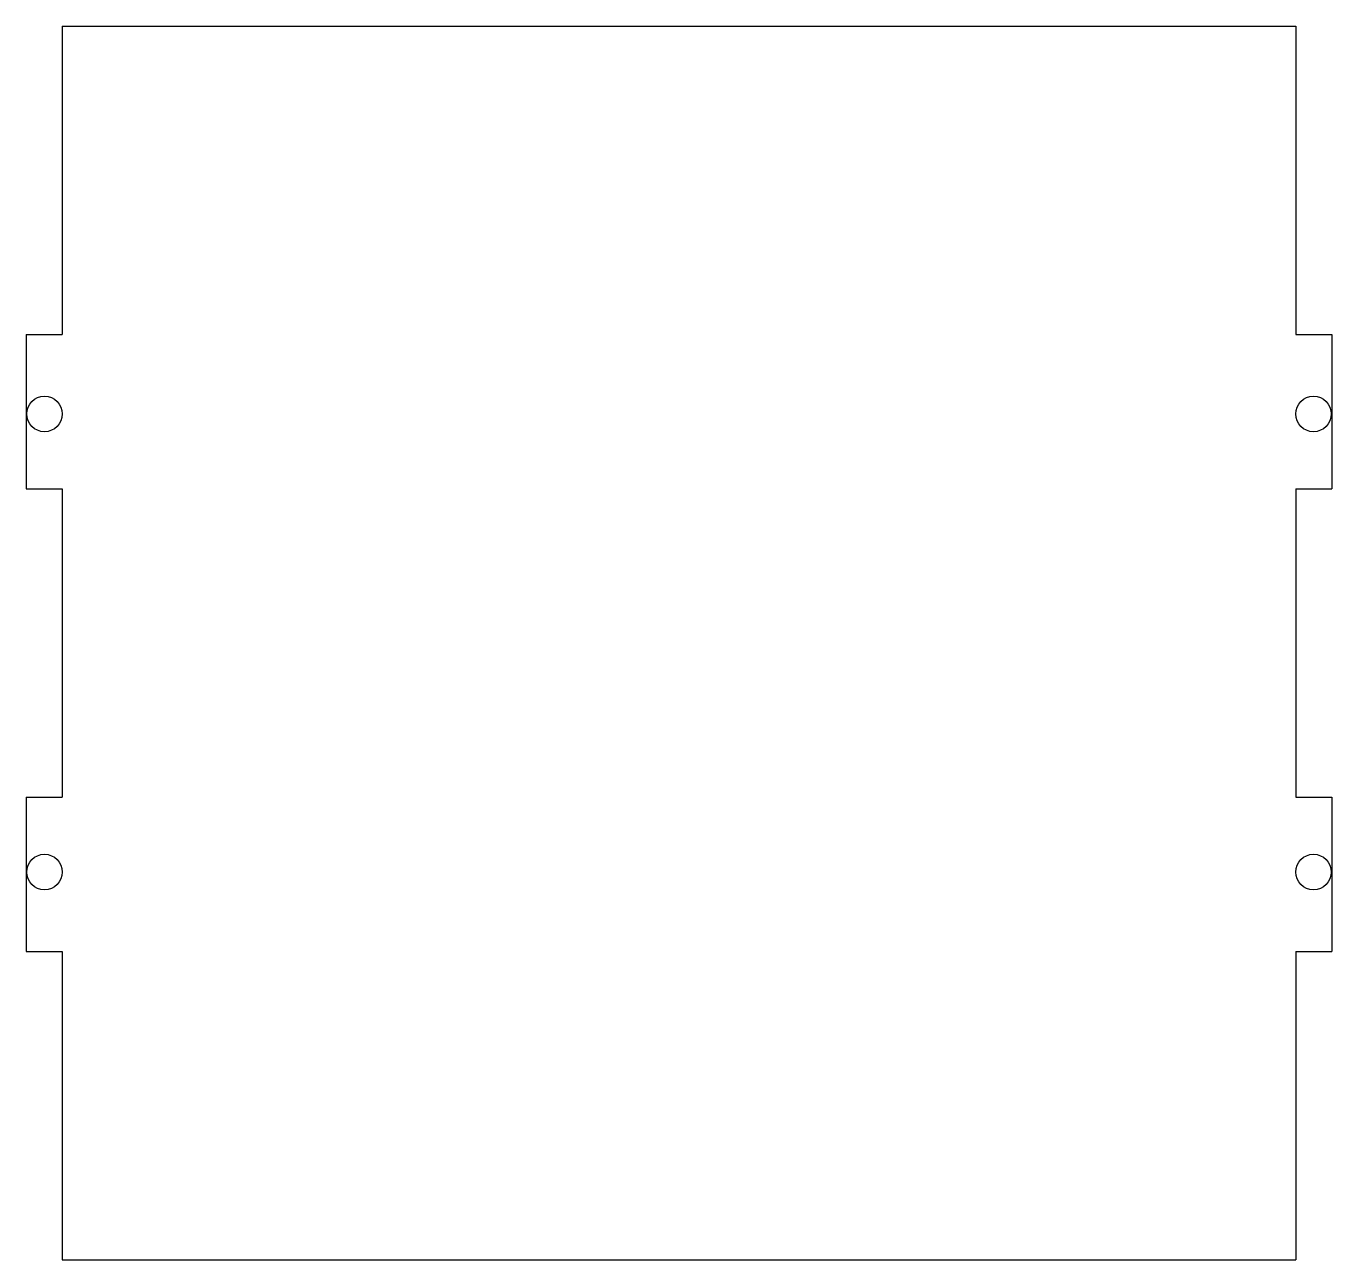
# Model space of a CAD drawing. Extents: x -2.12 to 2.12, y -2 to 2.
import ezdxf

# ---------------------------------------------------------------- set-up
doc = ezdxf.new("R2010")
doc.units = 0
doc.header["$MEASUREMENT"] = 0
doc.layers.add('MODELSKETCH_VISIBLE', color=7, linetype='CONTINUOUS')

msp = doc.modelspace()

# ---------------------------------------------------------------- linework, layer by layer
at = {"layer": 'MODELSKETCH_VISIBLE'}
for p, q in [((-2, 2), (2, 2)), ((-2, 2), (-2, 1)), ((2, 2), (2, 1)), ((-2.117, 1), (-2, 1)), ((-2.117, 1), (-2.117, 0.5)), ((2, 1), (2.117, 1)), ((2.117, 1), (2.117, 0.5)), ((-2.117, 0.5), (-2, 0.5)), ((-2, 0.5), (-2, -0.5)), ((2, 0.5), (2, -0.5)), ((2, 0.5), (2.117, 0.5)), ((-2.117, -0.5), (-2, -0.5)), ((-2.117, -0.5), (-2.117, -1)), ((2, -0.5), (2.117, -0.5)), ((2.117, -0.5), (2.117, -1)), ((-2.117, -1), (-2, -1)), ((-2, -1), (-2, -2)), ((2, -1), (2, -2)), ((2, -1), (2.117, -1)), ((-2, -2), (2, -2))]:
    msp.add_line(p, q, dxfattribs=at)
for centre in [(-2.0575, 0.7425), (2.0575, 0.7425), (-2.0575, -0.7425), (2.0575, -0.7425)]:
    msp.add_circle(centre, 0.0575, dxfattribs=at)

doc.saveas('drawing.dxf')
